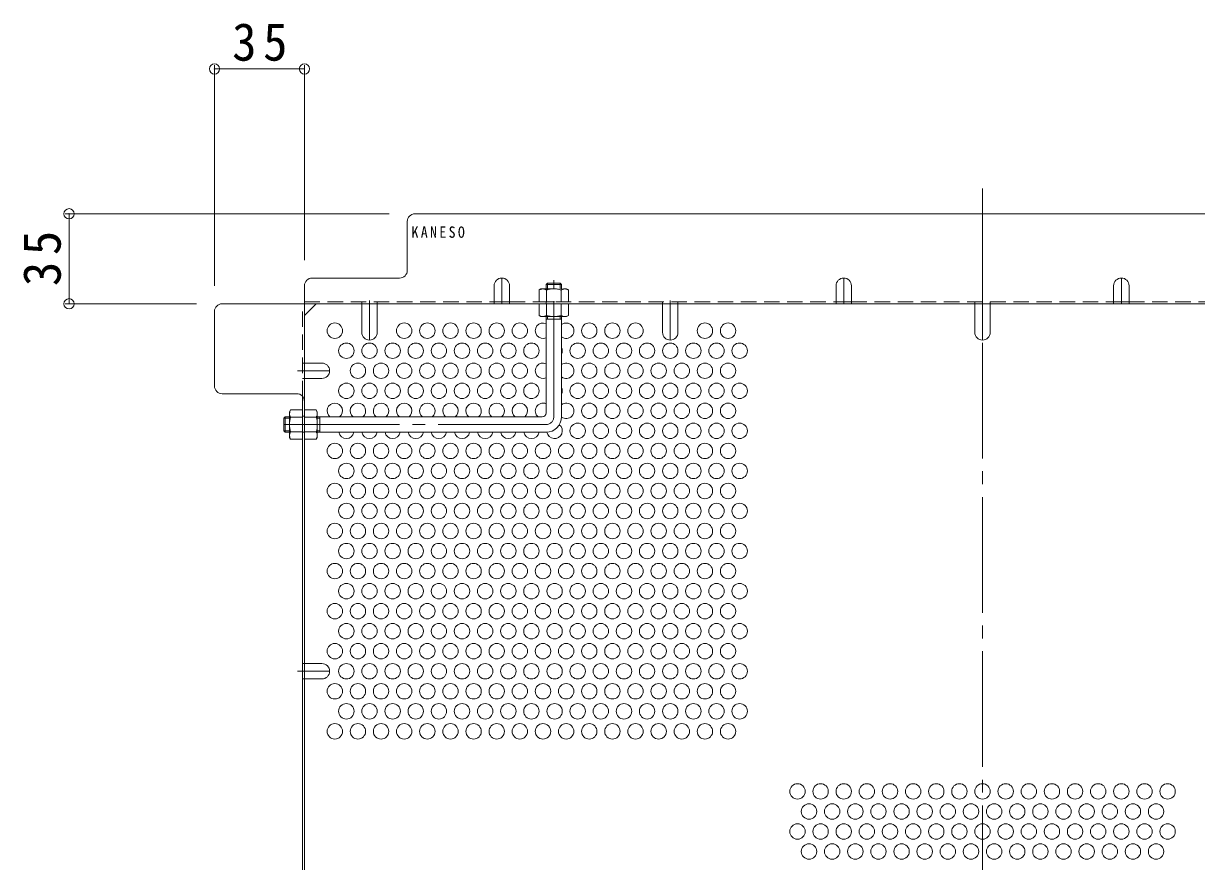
# Model space of a CAD drawing. Units: millimetres at full size, sheet at 1:5; details may follow other scales. Extents: x -898 to 946, y -664 to 570.
# Drawn here: x -749.7 to -293.4, y 243.5 to 569.6 of the extents above; entities that cross this region are included whole.
import ezdxf

# ---------------------------------------------------------------- set-up
doc = ezdxf.new("R2010")
doc.units = ezdxf.units.MM
doc.header["$LTSCALE"] = 5
doc.header["$PDMODE"] = 32
doc.header["$PDSIZE"] = 4
for name, pattern in [('CHAIN1', [8, 5, -1, 1, -1]), ('CHAIN2', [12, 9, -1, 1, -1]), ('DASHED1', [1.8, 1.2, -0.6])]:
    doc.linetypes.add(name, pattern=pattern)
for name, color, linetype, lineweight in [('0-1_躯体', 3, 'Continuous', 9), ('0-4_その他', 7, 'Continuous', 9), ('0-5_寸法', 7, 'Continuous', 9), ('0-6_ハッチ', 2, 'Continuous', 9), ('0-7', 2, 'Continuous', 9), ('0-8', 2, 'Continuous', 9), ('0-B', 2, 'Continuous', 9)]:
    doc.layers.add(name, color=color, linetype=linetype, lineweight=lineweight)
doc.styles.add('ＭＳ ゴシック', font='')
doc.styles.get('ＭＳ ゴシック').set_extended_font_data('MS Gothic')

msp = doc.modelspace()

# ---------------------------------------------------------------- linework, layer by layer
at = {"layer": '0-1_躯体', "linetype": 'DASHED1'}
for p, q in [((-546.433, 468.009), (-545.933, 468.509)), ((-540.433, 468.009), (-546.433, 468.009)), ((-546.433, 468.009), (-546.433, 466.309)), ((-540.933, 468.509), (-545.933, 468.509)), ((-545.933, 466.309), (-545.933, 468.509)), ((-540.433, 468.009), (-540.933, 468.509)), ((-540.933, 466.309), (-540.933, 468.509)), ((-540.433, 468.009), (-540.433, 466.309))]:
    msp.add_line(p, q, dxfattribs=at)
at = {"layer": '0-1_躯体', "linetype": 'CHAIN2'}
for p, q in [((-543.433, 416.509), (-543.433, 469.741)), ((-648.433, 413.509), (-546.433, 413.509))]:
    msp.add_line(p, q, dxfattribs=at)
at = {"layer": '0-1_躯体'}
for p, q in [((-546.433, 418.009), (-546.433, 455.509)), ((-540.433, 454.509), (-546.433, 454.509)), ((-545.933, 454.509), (-545.933, 455.509)), ((-540.933, 454.509), (-540.933, 455.509)), ((-540.433, 416.509), (-540.433, 455.509)), ((-647.933, 416.509), (-648.433, 416.009)), ((-648.433, 416.009), (-648.433, 411.009)), ((-646.233, 416.009), (-648.433, 416.009)), ((-647.933, 416.509), (-647.933, 410.509)), ((-647.933, 416.509), (-646.233, 416.509)), ((-635.433, 416.509), (-547.933, 416.509)), ((-634.433, 416.009), (-635.433, 416.009)), ((-634.433, 416.509), (-634.433, 410.509)), ((-647.933, 410.509), (-648.433, 411.009)), ((-646.233, 411.009), (-648.433, 411.009)), ((-634.433, 411.009), (-635.433, 411.009)), ((-647.933, 410.509), (-646.233, 410.509)), ((-635.433, 410.509), (-546.433, 410.509))]:
    msp.add_line(p, q, dxfattribs=at)
for centre, radius in [((-547.933, 418.009), 1.5), ((-546.433, 416.509), 6)]:
    msp.add_arc(centre, radius, 270, 0, dxfattribs=at)
at = {"layer": '0-1_躯体', "linetype": 'CHAIN2'}
msp.add_arc((-546.433, 416.509), 3, 270, 0, dxfattribs=at)
at = {"layer": '0-4_その他'}
for p, q in [((-675.436, 553.35), (-675.436, 467.509)), ((-640.433, 553.35), (-640.433, 477.509)), ((-675.436, 551.85), (-640.433, 551.85)), ((-733.53, 495.509), (-607.432, 495.509)), ((-732.03, 460.509), (-732.03, 495.509)), ((-733.53, 460.509), (-682.436, 460.509))]:
    msp.add_line(p, q, dxfattribs=at)
for p in [(-675.436, 551.85), (-640.433, 551.85), (-732.03, 495.509), (-732.03, 460.509)]:
    msp.add_point(p, dxfattribs=at)
at = {"layer": '0-6_ハッチ'}
for centre in [(-628.633, 450.018), (-601.633, 450.018), (-592.633, 450.018), (-583.633, 450.018), (-574.633, 450.018), (-565.633, 450.018), (-556.633, 450.018), (-529.633, 450.018), (-520.633, 450.018), (-511.633, 450.018), (-484.633, 450.018), (-475.633, 450.018), (-624.133, 442.224), (-615.133, 442.224), (-606.133, 442.224), (-597.133, 442.224), (-588.133, 442.224), (-579.133, 442.224), (-570.133, 442.224), (-561.133, 442.224), (-552.133, 442.224), (-534.133, 442.224), (-525.133, 442.224), (-516.133, 442.224), (-507.133, 442.224), (-498.133, 442.224), (-489.133, 442.224), (-480.133, 442.224), (-471.133, 442.224), (-619.633, 434.429), (-610.633, 434.429), (-601.633, 434.429), (-592.633, 434.429), (-583.633, 434.429), (-574.633, 434.429), (-565.633, 434.429), (-556.633, 434.429), (-529.633, 434.429), (-520.633, 434.429), (-511.633, 434.429), (-502.633, 434.429), (-493.633, 434.429), (-484.633, 434.429), (-475.633, 434.429), (-624.133, 426.635), (-615.133, 426.635), (-606.133, 426.635), (-597.133, 426.635), (-588.133, 426.635), (-579.133, 426.635), (-570.133, 426.635), (-561.133, 426.635), (-552.133, 426.635), (-534.133, 426.635), (-525.133, 426.635), (-516.133, 426.635), (-507.133, 426.635), (-498.133, 426.635), (-489.133, 426.635), (-480.133, 426.635), (-471.133, 426.635), (-529.633, 418.841), (-520.633, 418.841), (-511.633, 418.841), (-502.633, 418.841), (-493.633, 418.841), (-484.633, 418.841), (-475.633, 418.841), (-534.133, 411.047), (-525.133, 411.047), (-516.133, 411.047), (-507.133, 411.047), (-498.133, 411.047), (-489.133, 411.047), (-480.133, 411.047), (-471.133, 411.047), (-628.633, 403.252), (-619.633, 403.252), (-610.633, 403.252), (-601.633, 403.252), (-592.633, 403.252), (-583.633, 403.252), (-574.633, 403.252), (-565.633, 403.252), (-556.633, 403.252), (-547.633, 403.252), (-538.633, 403.252), (-529.633, 403.252), (-520.633, 403.252), (-511.633, 403.252), (-502.633, 403.252), (-493.633, 403.252), (-484.633, 403.252), (-475.633, 403.252), (-624.133, 395.458), (-615.133, 395.458), (-606.133, 395.458), (-597.133, 395.458), (-588.133, 395.458), (-579.133, 395.458), (-570.133, 395.458), (-561.133, 395.458), (-552.133, 395.458), (-543.133, 395.458), (-534.133, 395.458), (-525.133, 395.458), (-516.133, 395.458), (-507.133, 395.458), (-498.133, 395.458), (-489.133, 395.458), (-480.133, 395.458), (-471.133, 395.458), (-628.633, 387.664), (-619.633, 387.664), (-610.633, 387.664), (-601.633, 387.664), (-592.633, 387.664), (-583.633, 387.664), (-574.633, 387.664), (-565.633, 387.664), (-556.633, 387.664), (-547.633, 387.664), (-538.633, 387.664), (-529.633, 387.664), (-520.633, 387.664), (-511.633, 387.664), (-502.633, 387.664), (-493.633, 387.664), (-484.633, 387.664), (-475.633, 387.664), (-624.133, 379.87), (-615.133, 379.87), (-606.133, 379.87), (-597.133, 379.87), (-588.133, 379.87), (-579.133, 379.87), (-570.133, 379.87), (-561.133, 379.87), (-552.133, 379.87), (-543.133, 379.87), (-534.133, 379.87), (-525.133, 379.87), (-516.133, 379.87), (-507.133, 379.87), (-498.133, 379.87), (-489.133, 379.87), (-480.133, 379.87), (-471.133, 379.87), (-628.633, 372.075), (-619.633, 372.075), (-610.633, 372.075), (-601.633, 372.075), (-592.633, 372.075), (-583.633, 372.075), (-574.633, 372.075), (-565.633, 372.075), (-556.633, 372.075), (-547.633, 372.075), (-538.633, 372.075), (-529.633, 372.075), (-520.633, 372.075), (-511.633, 372.075), (-502.633, 372.075), (-493.633, 372.075), (-484.633, 372.075), (-475.633, 372.075), (-624.133, 364.281), (-615.133, 364.281), (-606.133, 364.281), (-597.133, 364.281), (-588.133, 364.281), (-579.133, 364.281), (-570.133, 364.281), (-561.133, 364.281), (-552.133, 364.281), (-543.133, 364.281), (-534.133, 364.281), (-525.133, 364.281), (-516.133, 364.281), (-507.133, 364.281), (-498.133, 364.281), (-489.133, 364.281), (-480.133, 364.281), (-471.133, 364.281), (-628.633, 356.487), (-619.633, 356.487), (-610.633, 356.487), (-601.633, 356.487), (-592.633, 356.487), (-583.633, 356.487), (-574.633, 356.487), (-565.633, 356.487), (-556.633, 356.487), (-547.633, 356.487), (-538.633, 356.487), (-529.633, 356.487), (-520.633, 356.487), (-511.633, 356.487), (-502.633, 356.487), (-493.633, 356.487), (-484.633, 356.487), (-475.633, 356.487), (-624.133, 348.693), (-615.133, 348.693), (-606.133, 348.693), (-597.133, 348.693), (-588.133, 348.693), (-579.133, 348.693), (-570.133, 348.693), (-561.133, 348.693), (-552.133, 348.693), (-543.133, 348.693), (-534.133, 348.693), (-525.133, 348.693), (-516.133, 348.693), (-507.133, 348.693), (-498.133, 348.693), (-489.133, 348.693), (-480.133, 348.693), (-471.133, 348.693), (-628.633, 340.899), (-619.633, 340.899), (-610.633, 340.899), (-601.633, 340.899), (-592.633, 340.899), (-583.633, 340.899), (-574.633, 340.899), (-565.633, 340.899), (-556.633, 340.899), (-547.633, 340.899), (-538.633, 340.899), (-529.633, 340.899), (-520.633, 340.899), (-511.633, 340.899), (-502.633, 340.899), (-493.633, 340.899), (-484.633, 340.899), (-475.633, 340.899), (-624.133, 333.104), (-615.133, 333.104), (-606.133, 333.104), (-597.133, 333.104), (-588.133, 333.104), (-579.133, 333.104), (-570.133, 333.104), (-561.133, 333.104), (-552.133, 333.104), (-543.133, 333.104), (-534.133, 333.104), (-525.133, 333.104), (-516.133, 333.104), (-507.133, 333.104), (-498.133, 333.104), (-489.133, 333.104), (-480.133, 333.104), (-471.133, 333.104), (-628.633, 325.31), (-619.633, 325.31), (-610.633, 325.31), (-601.633, 325.31), (-592.633, 325.31), (-583.633, 325.31), (-574.633, 325.31), (-565.633, 325.31), (-556.633, 325.31), (-547.633, 325.31), (-538.633, 325.31), (-529.633, 325.31), (-520.633, 325.31), (-511.633, 325.31), (-502.633, 325.31), (-493.633, 325.31), (-484.633, 325.31), (-475.633, 325.31), (-624.133, 317.516), (-615.133, 317.516), (-606.133, 317.516), (-597.133, 317.516), (-588.133, 317.516), (-579.133, 317.516), (-570.133, 317.516), (-561.133, 317.516), (-552.133, 317.516), (-543.133, 317.516), (-534.133, 317.516), (-525.133, 317.516), (-516.133, 317.516), (-507.133, 317.516), (-498.133, 317.516), (-489.133, 317.516), (-480.133, 317.516), (-471.133, 317.516), (-628.633, 309.722), (-619.633, 309.722), (-610.633, 309.722), (-601.633, 309.722), (-592.633, 309.722), (-583.633, 309.722), (-574.633, 309.722), (-565.633, 309.722), (-556.633, 309.722), (-547.633, 309.722), (-538.633, 309.722), (-529.633, 309.722), (-520.633, 309.722), (-511.633, 309.722), (-502.633, 309.722), (-493.633, 309.722), (-484.633, 309.722), (-475.633, 309.722), (-624.133, 301.927), (-615.133, 301.927), (-606.133, 301.927), (-597.133, 301.927), (-588.133, 301.927), (-579.133, 301.927), (-570.133, 301.927), (-561.133, 301.927), (-552.133, 301.927), (-543.133, 301.927), (-534.133, 301.927), (-525.133, 301.927), (-516.133, 301.927), (-507.133, 301.927), (-498.133, 301.927), (-489.133, 301.927), (-480.133, 301.927), (-471.133, 301.927), (-628.633, 294.133), (-619.633, 294.133), (-610.633, 294.133), (-601.633, 294.133), (-592.633, 294.133), (-583.633, 294.133), (-574.633, 294.133), (-565.633, 294.133), (-556.633, 294.133), (-547.633, 294.133), (-538.633, 294.133), (-529.633, 294.133), (-520.633, 294.133), (-511.633, 294.133), (-502.633, 294.133), (-493.633, 294.133), (-484.633, 294.133), (-475.633, 294.133), (-448.633, 270.751), (-439.633, 270.751), (-430.633, 270.751), (-421.633, 270.751), (-412.633, 270.751), (-403.633, 270.751), (-394.633, 270.751), (-385.633, 270.751), (-376.633, 270.751), (-367.633, 270.751), (-358.633, 270.751), (-349.633, 270.751), (-340.633, 270.751), (-331.633, 270.751), (-322.633, 270.751), (-313.633, 270.751), (-304.633, 270.751), (-444.133, 262.956), (-435.133, 262.956), (-426.133, 262.956), (-417.133, 262.956), (-408.133, 262.956), (-399.133, 262.956), (-390.133, 262.956), (-381.133, 262.956), (-372.133, 262.956), (-363.133, 262.956), (-354.133, 262.956), (-345.133, 262.956), (-336.133, 262.956), (-327.133, 262.956), (-318.133, 262.956), (-309.133, 262.956), (-448.633, 255.162), (-439.633, 255.162), (-430.633, 255.162), (-421.633, 255.162), (-412.633, 255.162), (-403.633, 255.162), (-394.633, 255.162), (-385.633, 255.162), (-376.633, 255.162), (-367.633, 255.162), (-358.633, 255.162), (-349.633, 255.162), (-340.633, 255.162), (-331.633, 255.162), (-322.633, 255.162), (-313.633, 255.162), (-304.633, 255.162), (-444.133, 247.368), (-435.133, 247.368), (-426.133, 247.368), (-417.133, 247.368), (-408.133, 247.368), (-399.133, 247.368), (-390.133, 247.368), (-381.133, 247.368), (-372.133, 247.368), (-363.133, 247.368), (-354.133, 247.368), (-345.133, 247.368), (-336.133, 247.368), (-327.133, 247.368), (-318.133, 247.368), (-309.133, 247.368)]:
    msp.add_circle(centre, 3, dxfattribs=at)
for centre, start, end in [((-547.633, 450.018), 66.42182, 293.57818), ((-538.633, 450.018), 233.1301, 126.8699), ((-543.133, 442.224), 334.15807, 25.84193), ((-547.633, 434.429), 66.42182, 293.57818), ((-538.633, 434.429), 233.1301, 126.8699), ((-543.133, 426.635), 334.15807, 25.84193), ((-628.633, 418.841), 308.98227, 231.01773), ((-619.633, 418.841), 308.98227, 231.01773), ((-610.633, 418.841), 308.98227, 231.01773), ((-601.633, 418.841), 308.98227, 231.01773), ((-592.633, 418.841), 308.98227, 231.01773), ((-583.633, 418.841), 308.98227, 231.01773), ((-574.633, 418.841), 308.98227, 231.01773), ((-565.633, 418.841), 308.98227, 231.01773), ((-556.633, 418.841), 308.98227, 231.01773), ((-547.633, 418.841), 66.42182, 231.01773), ((-538.633, 418.841), 233.12099, 126.8699), ((-543.133, 411.047), 190.13226, 52.1444), ((-624.133, 411.047), 190.32692, 349.67308), ((-615.133, 411.047), 190.32692, 349.67308), ((-606.133, 411.047), 190.32692, 349.67308), ((-597.133, 411.047), 190.32692, 349.67308), ((-588.133, 411.047), 190.32692, 349.67308), ((-579.133, 411.047), 190.32692, 349.67308), ((-570.133, 411.047), 190.32692, 349.67308), ((-561.133, 411.047), 190.32692, 349.67308), ((-552.133, 411.047), 190.32692, 349.67308)]:
    msp.add_arc(centre, 3, start, end, dxfattribs=at)
at = {"layer": '0-7', "linetype": 'CHAIN2'}
msp.add_line((-376.633, 505.302), (-376.633, -111.891), dxfattribs=at)
at = {"layer": '0-7'}
for p, q in [((-155.834, 495.509), (-597.432, 495.509)), ((-600.432, 473.509), (-600.432, 492.509)), ((-637.433, 470.509), (-603.432, 470.509)), ((-640.433, 467.509), (-640.433, -74.098)), ((-566.633, 461.309), (-560.633, 461.309)), ((-433.633, 461.309), (-427.633, 461.309)), ((-325.633, 461.309), (-319.633, 461.309)), ((-675.436, 428.508), (-675.436, 457.509)), ((-672.436, 460.509), (-80.829, 460.509)), ((-640.433, 455.897), (-635.821, 460.509)), ((-643.433, 425.508), (-672.436, 425.508)), ((-641.233, 424.547), (-641.233, 215.166))]:
    msp.add_line(p, q, dxfattribs=at)
at = {"layer": '0-7', "linetype": 'DASHED1'}
for p, q in [((-640.433, 461.309), (-566.633, 461.309)), ((-618.133, 460.509), (-618.133, 461.309)), ((-612.133, 460.509), (-612.133, 461.309)), ((-560.633, 461.309), (-433.633, 461.309)), ((-546.433, 460.509), (-546.433, 461.309)), ((-501.133, 460.509), (-501.133, 461.309)), ((-495.133, 460.509), (-495.133, 461.309)), ((-427.633, 461.309), (-325.633, 461.309)), ((-379.633, 460.509), (-379.633, 461.309)), ((-373.633, 460.509), (-373.633, 461.309)), ((-319.633, 461.309), (-192.633, 461.309)), ((-641.233, 424.547), (-641.233, 460.509)), ((-640.433, 437.429), (-641.233, 437.429)), ((-640.433, 431.429), (-641.233, 431.429)), ((-641.233, 416.709), (-640.433, 416.709)), ((-641.233, 410.509), (-640.433, 410.509)), ((-640.433, 320.516), (-641.233, 320.516)), ((-640.433, 314.516), (-641.233, 314.516))]:
    msp.add_line(p, q, dxfattribs=at)
at = {"layer": '0-7'}
for centre, start, end in [((-597.432, 492.509), 90, 180), ((-637.433, 467.509), 90, 180), ((-603.432, 473.509), 270, 0), ((-672.436, 457.509), 90, 180), ((-672.436, 428.508), 180, 270), ((-643.433, 422.508), 0, 90)]:
    msp.add_arc(centre, 3, start, end, dxfattribs=at)
at = {"layer": '0-8', "linetype": 'CHAIN1'}
for p, q in [((-563.633, 460.509), (-563.633, 470.509)), ((-430.633, 460.509), (-430.633, 470.509)), ((-322.633, 460.509), (-322.633, 470.509)), ((-615.133, 461.709), (-615.133, 446.359)), ((-498.133, 461.709), (-498.133, 446.359)), ((-376.633, 460.509), (-376.633, 446.359)), ((-643.14, 434.429), (-630.633, 434.429)), ((-643.14, 317.516), (-630.633, 317.516))]:
    msp.add_line(p, q, dxfattribs=at)
at = {"layer": '0-8'}
for p, q in [((-566.633, 467.509), (-566.633, 460.509)), ((-560.633, 467.509), (-560.633, 460.509)), ((-433.633, 467.509), (-433.633, 460.509)), ((-427.633, 467.509), (-427.633, 460.509)), ((-325.633, 467.509), (-325.633, 460.509)), ((-319.633, 467.509), (-319.633, 460.509)), ((-618.133, 449.359), (-618.133, 460.509)), ((-612.133, 449.359), (-612.133, 460.509)), ((-501.133, 449.359), (-501.133, 460.509)), ((-495.133, 449.359), (-495.133, 460.509)), ((-379.633, 449.359), (-379.633, 460.509)), ((-373.633, 449.359), (-373.633, 460.509)), ((-633.633, 437.429), (-640.433, 437.429)), ((-633.633, 431.429), (-640.433, 431.429)), ((-633.633, 320.516), (-640.433, 320.516)), ((-633.633, 314.516), (-640.433, 314.516))]:
    msp.add_line(p, q, dxfattribs=at)
for centre, start, end in [((-563.633, 467.509), 0, 180), ((-430.633, 467.509), 0, 180), ((-322.633, 467.509), 0, 180), ((-615.133, 449.359), 180, 0), ((-498.133, 449.359), 180, 0), ((-376.633, 449.359), 180, 0), ((-633.633, 434.429), 270, 90), ((-633.633, 317.516), 270, 90)]:
    msp.add_arc(centre, 3, start, end, dxfattribs=at)
at = {"layer": '0-B', "linetype": 'DASHED1'}
for p, q in [((-548.433, 466.309), (-549.183, 465.876)), ((-549.183, 461.309), (-549.183, 465.876)), ((-548.433, 466.309), (-538.433, 466.309)), ((-546.296, 465.876), (-546.296, 461.309)), ((-540.57, 465.876), (-540.57, 461.309)), ((-538.433, 466.309), (-537.683, 465.876)), ((-537.683, 461.309), (-537.683, 465.876)), ((-549.183, 461.309), (-537.683, 461.309))]:
    msp.add_line(p, q, dxfattribs=at)
at = {"layer": '0-B'}
for p, q in [((-537.683, 460.509), (-549.183, 460.509)), ((-549.183, 460.509), (-549.183, 455.942)), ((-546.296, 455.942), (-546.296, 460.509)), ((-540.57, 455.942), (-540.57, 460.509)), ((-537.683, 460.509), (-537.683, 455.942)), ((-548.433, 455.509), (-549.183, 455.942)), ((-538.433, 455.509), (-548.433, 455.509)), ((-538.433, 455.509), (-537.683, 455.942)), ((-646.233, 418.509), (-645.8, 419.259)), ((-646.233, 418.509), (-646.233, 408.509)), ((-641.233, 419.259), (-645.8, 419.259)), ((-645.8, 416.372), (-641.233, 416.372)), ((-641.233, 419.259), (-641.233, 407.759)), ((-640.433, 419.259), (-640.433, 407.759)), ((-640.433, 419.259), (-635.866, 419.259)), ((-635.866, 416.372), (-640.433, 416.372)), ((-635.433, 418.509), (-635.866, 419.259)), ((-635.433, 418.509), (-635.433, 408.509)), ((-646.233, 408.509), (-645.8, 407.759)), ((-645.8, 410.646), (-641.233, 410.646)), ((-641.233, 407.759), (-645.8, 407.759)), ((-635.866, 410.646), (-640.433, 410.646)), ((-640.433, 407.759), (-635.866, 407.759)), ((-635.433, 408.509), (-635.866, 407.759))]:
    msp.add_line(p, q, dxfattribs=at)
at = {"layer": '0-B', "linetype": 'DASHED1'}
for centre, radius, start, end in [((-547.538, 463.027), 3.29, 93.92075, 120), ((-547.773, 463.574), 2.735, 57.31491, 89.78969), ((-543.433, 456.626), 9.683, 72.79973, 107.20026), ((-539.093, 463.574), 2.735, 90.2103, 122.68507), ((-539.328, 463.027), 3.29, 59.99998, 86.07924)]:
    msp.add_arc(centre, radius, start, end, dxfattribs=at)
at = {"layer": '0-B'}
for centre, radius, start, end in [((-547.538, 458.791), 3.29, 239.99998, 266.07924), ((-547.773, 458.244), 2.735, 270.2103, 302.68507), ((-543.433, 465.191), 9.683, 252.79973, 287.20026), ((-539.093, 458.244), 2.735, 237.31491, 269.78969), ((-539.328, 458.791), 3.29, 273.92075, 300), ((-642.951, 417.614), 3.29, 150, 176.07925), ((-643.498, 417.849), 2.735, 180.21031, 212.68509), ((-636.55, 413.509), 9.683, 162.79974, 197.20027), ((-638.715, 417.614), 3.29, 3.92075, 30), ((-638.168, 417.849), 2.735, 327.31491, 359.78969), ((-645.116, 413.509), 9.683, 342.79973, 17.20026), ((-643.498, 409.169), 2.735, 147.31493, 179.7897), ((-642.951, 409.404), 3.29, 183.92076, 210.00002), ((-638.168, 409.169), 2.735, 0.2103, 32.68507), ((-638.715, 409.404), 3.29, 329.99998, 356.07924)]:
    msp.add_arc(centre, radius, start, end, dxfattribs=at)

# ---------------------------------------------------------------- texts
at = {"layer": '0-4_その他', "color": 2, "insert": (-668.56, 554.85), "char_height": 14.66, "attachment_point": 7, "style": 'ＭＳ ゴシック'}
msp.add_mtext('\\T1.27;\\W0.95;35', dxfattribs=at)
at = {"layer": '0-4_その他', "color": 2, "insert": (-735.03, 467.384), "char_height": 14.66, "attachment_point": 7, "rotation": 90, "style": 'ＭＳ ゴシック'}
msp.add_mtext('\\T1.27;\\W0.95;35', dxfattribs=at)
at = {"layer": '0-5_寸法', "color": 6, "insert": (-598.782, 486.109), "char_height": 4.399, "attachment_point": 7, "style": 'ＭＳ ゴシック'}
msp.add_mtext('\\T1.34;\\W0.9;KANESO', dxfattribs=at)

doc.saveas('drawing.dxf')
